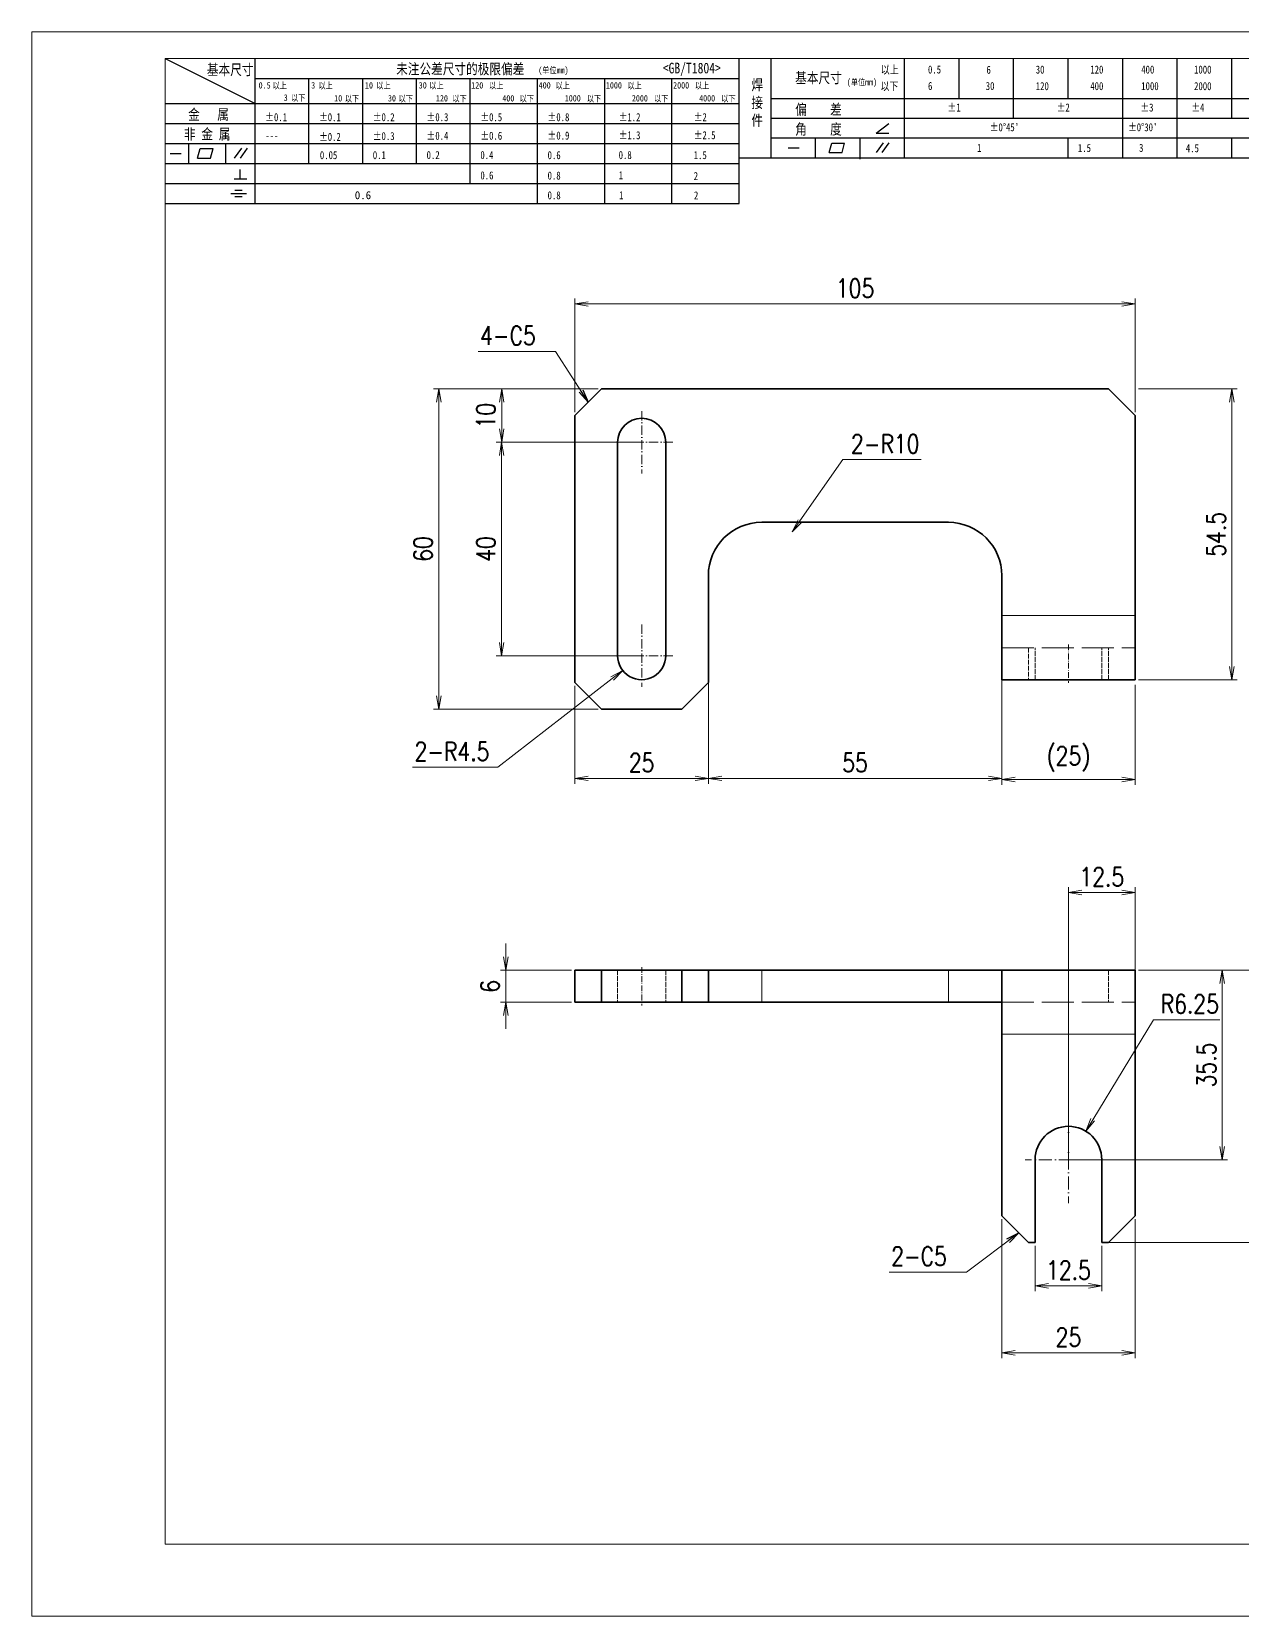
# Model space of a CAD drawing. Header units: millimetres. Extents: x -50270 to 104182, y -50696 to 36415.
# Drawn here: x -50269.9 to -50043, y 35369.6 to 35666.6 of the extents above; entities that cross this region are included whole.
import ezdxf

# ---------------------------------------------------------------- set-up
doc = ezdxf.new("R2010")
doc.units = ezdxf.units.MM
doc.header["$LTSCALE"] = 0.5
for name, pattern in [('AM_ISO02W050x2', [3.75, 3, -0.75]), ('AM_ISO08W050x2', [9, 6, -0.75, 1.5, -0.75]), ('DASHDOT', [18.5, 12, -3, 0.5, -3]), ('DASHED', [15, 12, -3])]:
    doc.linetypes.add(name, pattern=pattern)
for name, color, linetype, lineweight in [('中心线', 2, 'AM_ISO08W050x2', 18), ('图框', 7, 'Continuous', 18), ('标注线', 3, 'Continuous', 18), ('粗实线', 7, 'Continuous', 35), ('虚线', 1, 'AM_ISO02W050x2', 18)]:
    doc.layers.add(name, color=color, linetype=linetype, lineweight=lineweight)
doc.layers.add('图\\M+19E79\\M+195B6\\M+18E9A', color=7, linetype='Continuous')
doc.layers.add('打印', color=7, linetype='Continuous', lineweight=15, plot=False)
doc.layers.add('打印-禁用', color=7, linetype='Continuous', lineweight=15, plot=False)
doc.styles.add('DIM', font='romans.shx', dxfattribs={"width": 0.8, "bigfont": 'bigfont.shx'})
doc.styles.add('国标', font='simfang.ttf', dxfattribs={"width": 0.8})
doc.dimstyles.new('DEH 1-1', dxfattribs={"dimtxt": 3.5, "dimasz": 2.5, "dimexe": 1, "dimexo": 0.625, "dimgap": 1.2, "dimtad": 1, "dimtoh": 1, "dimdsep": 46, "dimtxsty": 'DIM', "dimblk": 'OPEN', "dimcen": 0, "dimclrd": 8, "dimclre": 8, "dimclrt": 2, "dimazin": 2, "dimtfac": 0.5, "dimtmove": 0, "dimatfit": 3, "dimldrblk": 'OPEN', "dimfxl": 0, "dimtolj": 2, "dimlwd": 18, "dimlwe": 18, "dimarcsym": 0})
doc.dimstyles.new('DEH 1-1$0', dxfattribs={"dimtxt": 3.5, "dimasz": 2.5, "dimexe": 1, "dimexo": 0.625, "dimgap": 1.2, "dimtad": 1, "dimzin": 9, "dimdsep": 46, "dimtxsty": 'DIM', "dimblk": 'OPEN', "dimcen": 0, "dimclrd": 8, "dimclre": 8, "dimclrt": 2, "dimazin": 2, "dimtfac": 0.5, "dimtmove": 0, "dimatfit": 3, "dimldrblk": 'OPEN', "dimfxl": 0, "dimtolj": 2, "dimlwd": 18, "dimlwe": 18, "dimarcsym": 0})
doc.dimstyles.new('DEH 1-1$4', dxfattribs={"dimtxt": 3.5, "dimasz": 2.5, "dimexe": 1, "dimexo": 0.625, "dimgap": 1.2, "dimtad": 1, "dimtoh": 1, "dimdsep": 46, "dimtxsty": 'DIM', "dimblk": 'OPEN', "dimcen": 0, "dimclrd": 8, "dimclre": 8, "dimclrt": 2, "dimazin": 2, "dimtfac": 0.5, "dimtofl": 0, "dimtmove": 0, "dimatfit": 3, "dimldrblk": 'OPEN', "dimfxl": 0, "dimtolj": 2, "dimlwd": 18, "dimlwe": 18, "dimarcsym": 0})

# ---------------------------------------------------------------- blocks, each defined once
blk = doc.blocks.new('GZDEH零件A3图框V01版')
at = {"layer": '图\\M+19E79\\M+195B6\\M+18E9A', "color": 9}
for p, q in [((2882.49, -1554.46), (2899.37, -1562.92)), ((2899.37, -1581.67), (2899.37, -1554.46)), ((2990.09, -1581.67), (2990.09, -1554.46)), ((2996.09, -1573.08), (2996.09, -1554.46)), ((3021.09, -1561.98), (3021.09, -1554.46)), ((3031.31, -1561.98), (3031.31, -1554.46)), ((3041.53, -1561.98), (3041.53, -1554.46)), ((3051.75, -1561.98), (3051.75, -1554.46)), ((3061.98, -1561.98), (3061.98, -1554.46)), ((3072.2, -1561.98), (3072.2, -1554.46)), ((3082.42, -1561.98), (3082.42, -1554.46)), ((2899.37, -1558.24), (2990.09, -1558.24)), ((2909.45, -1574.17), (2909.45, -1558.24)), ((2919.53, -1574.17), (2919.53, -1558.24)), ((2929.61, -1574.17), (2929.61, -1558.24)), ((2939.69, -1577.92), (2939.69, -1558.24)), ((2952.29, -1581.67), (2952.29, -1558.24)), ((2964.89, -1581.67), (2964.89, -1558.24)), ((2977.49, -1581.67), (2977.49, -1558.24)), ((2996.09, -1561.98), (3113.09, -1561.98)), ((3021.09, -1573.08), (3021.09, -1561.98)), ((3041.53, -1565.68), (3041.53, -1561.98)), ((3061.98, -1573.08), (3061.98, -1561.98)), ((3072.2, -1573.08), (3072.2, -1561.98)), ((3082.42, -1565.68), (3082.42, -1561.98)), ((2882.49, -1562.92), (2990.09, -1562.92)), ((2882.49, -1566.67), (2990.09, -1566.67)), ((2996.09, -1565.68), (3113.09, -1565.68)), ((3015.75, -1568.51), (3018.15, -1566.66)), ((2882.49, -1570.42), (2990.09, -1570.42)), ((2886.92, -1574.12), (2886.92, -1570.42)), ((2893.91, -1574.12), (2893.91, -1570.42)), ((2996.09, -1569.38), (3113.09, -1569.38)), ((3004.42, -1573.08), (3004.42, -1569.38)), ((3006.97, -1572.12), (3007.45, -1570.33)), ((3007.45, -1570.33), (3009.86, -1570.33)), ((3009.39, -1572.12), (3009.86, -1570.33)), ((3012.75, -1573.08), (3012.75, -1569.38)), ((3015.75, -1568.51), (3018.15, -1568.51)), ((3015.81, -1572.12), (3017.15, -1570.26)), ((3016.89, -1572.12), (3018.23, -1570.26)), ((3051.75, -1573.08), (3051.75, -1569.38)), ((3082.42, -1573.08), (3082.42, -1569.48)), ((2883.43, -1572.27), (2885.49, -1572.27)), ((2888.59, -1573.16), (2889.07, -1571.37)), ((2888.59, -1573.16), (2891, -1573.16)), ((2889.07, -1571.37), (2891.48, -1571.37)), ((2891, -1573.16), (2891.48, -1571.37)), ((2895.52, -1573.16), (2896.85, -1571.3)), ((2896.6, -1573.16), (2897.94, -1571.3)), ((2990.09, -1573.08), (3113.09, -1573.08)), ((2999.26, -1571.23), (3001.32, -1571.23)), ((3006.97, -1572.12), (3009.39, -1572.12)), ((3012.75, -1573.33), (3012.75, -1573.08)), ((2882.49, -1574.17), (2990.09, -1574.17)), ((2895.42, -1577.05), (2897.81, -1577.05)), ((2896.58, -1577.05), (2896.58, -1575.28)), ((2882.49, -1577.92), (2990.09, -1577.92)), ((2894.79, -1579.77), (2897.77, -1579.77)), ((2895.57, -1579.17), (2896.92, -1579.17)), ((2882.49, -1581.67), (2990.09, -1581.67)), ((2895.57, -1580.37), (2896.93, -1580.37))]:
    blk.add_line(p, q, dxfattribs=at)
at = {"layer": '图框', "linetype": 'Continuous'}
for p, q in [((2882.49, -1554.46), (2882.49, -1832.96)), ((3272.49, -1554.46), (2882.49, -1554.46)), ((2882.49, -1832.96), (3272.49, -1832.96))]:
    blk.add_line(p, q, dxfattribs=at)
at = {"layer": '打印-禁用', "linetype": 'Continuous'}
for p, q in [((2857.49, -1549.46), (2857.49, -1846.46)), ((3277.49, -1549.46), (2857.49, -1549.46)), ((2857.49, -1846.46), (3277.49, -1846.46))]:
    blk.add_line(p, q, dxfattribs=at)
at = {"layer": '图\\M+19E79\\M+195B6\\M+18E9A', "color": 9, "style": '国标', "width": 0.8}
for s, height, p in [('基本尺寸', 2, (2890.33, -1557.58)), ('未注公差尺寸的极限偏差', 2, (2925.81, -1557.44)), ('<GB/T1804>', 2, (2975.78, -1557.27)), ('以上', 1.5, (3016.64, -1557.33)), ('0.5', 1.5, (3025.49, -1557.3)), ('6', 1.5, (3036.45, -1557.34)), ('30', 1.5, (3045.69, -1557.31)), ('120', 1.5, (3055.91, -1557.31)), ('400', 1.5, (3065.46, -1557.31)), ('1000', 1.5, (3075.36, -1557.31)), ('30', 1.2, (2930.04, -1560.11)), ('基本尺寸', 2, (3000.6, -1559.1)), ('以下', 1.5, (3016.58, -1560.43)), ('6', 1.5, (3025.49, -1560.38)), ('30', 1.5, (3036.31, -1560.39)), ('120', 1.5, (3045.69, -1560.41)), ('400', 1.5, (3055.91, -1560.41)), ('1000', 1.5, (3065.46, -1560.41)), ('2000', 1.5, (3075.36, -1560.41)), ('金   属', 2, (2886.82, -1565.98)), ('±0.1', 1.5, (2901.27, -1566.23)), ('±0.1', 1.5, (2911.35, -1566.23)), ('±0.2', 1.5, (2921.43, -1566.23)), ('±0.3', 1.5, (2931.51, -1566.23)), ('±0.5', 1.5, (2941.59, -1566.23)), ('±0.8', 1.5, (2954.19, -1566.23)), ('±1.2', 1.5, (2967.51, -1566.23)), ('±2', 1.5, (2981.58, -1566.23)), ('偏    差', 2, (3000.6, -1565.04)), ('±1', 1.5, (3029.16, -1564.42)), ('±2', 1.5, (3049.61, -1564.42)), ('±3', 1.5, (3065.3, -1564.42)), ('±4', 1.5, (3074.85, -1564.42)), ('非 金 属', 2, (2886.02, -1569.65)), ('±0.3', 1.5, (2921.43, -1569.77)), ('±0.4', 1.5, (2931.51, -1569.71)), ('±0.6', 1.5, (2941.59, -1569.71)), ('±0.9', 1.5, (2954.19, -1569.68)), ('±1.3', 1.5, (2967.51, -1569.62)), ('±2.5', 1.5, (2981.58, -1569.61)), ('角    度', 2, (3000.6, -1568.74)), ("±0%%D45'", 1.5, (3037.06, -1568.12)), ("±0%%D30'", 1.5, (3062.98, -1568.12)), ('---', 1.5, (2901.27, -1569.65)), ('±0.2', 1.5, (2911.35, -1569.92)), ('1', 1.5, (3034.69, -1571.98)), ('1.5', 1.5, (3053.59, -1572.01)), ('3', 1.5, (3065.05, -1571.98)), ('4.5', 1.5, (3073.82, -1572.05)), ('0.1', 1.5, (2921.43, -1573.34)), ('0.2', 1.5, (2931.51, -1573.33)), ('0.4', 1.5, (2941.59, -1573.33)), ('0.6', 1.5, (2954.19, -1573.35)), ('0.8', 1.5, (2967.51, -1573.33)), ('1.5', 1.5, (2981.58, -1573.34)), ('0.6', 1.5, (2941.59, -1577.14)), ('0.8', 1.5, (2954.19, -1577.17)), ('1', 1.5, (2967.51, -1577.12)), ('2', 1.5, (2981.58, -1577.26)), ('0.8', 1.5, (2954.19, -1580.87)), ('1', 1.5, (2967.59, -1580.86)), ('2', 1.5, (2981.62, -1580.89))]:
    blk.add_text(s, height=height, dxfattribs=at).set_placement(p)
at = {"layer": '图\\M+19E79\\M+195B6\\M+18E9A', "color": 9, "lineweight": 15, "style": '国标', "width": 0.8}
for s, p in [('(单位mm)', (2952.44, -1557.27)), ('0.5', (2900.03, -1560.11)), ('以上', (2902.64, -1560.16)), ('3', (2909.88, -1560.11)), ('以上', (2911.25, -1560.16)), ('10', (2919.96, -1560.11)), ('以上', (2922.09, -1560.16)), ('以上', (2932.02, -1560.16)), ('120', (2939.88, -1560.11)), ('以上', (2943.21, -1560.16)), ('400', (2952.52, -1560.11)), ('以上', (2955.68, -1560.16)), ('1000', (2965.12, -1560.11)), ('以上', (2969.16, -1560.16)), ('2000', (2977.72, -1560.11)), ('以上', (2981.8, -1560.16)), ('(单位mm)', (3010.27, -1559.51)), ('3', (2904.73, -1562.41)), ('以下', (2906.1, -1562.46)), ('10', (2914.19, -1562.54)), ('以下', (2916.18, -1562.59)), ('30', (2924.27, -1562.54)), ('以下', (2926.26, -1562.59)), ('120', (2933.26, -1562.54)), ('以下', (2936.34, -1562.59)), ('400', (2945.7, -1562.54)), ('以下', (2948.94, -1562.59)), ('1000', (2957.41, -1562.54)), ('以下', (2961.54, -1562.59)), ('2000', (2969.99, -1562.54)), ('以下', (2974.14, -1562.59)), ('4000', (2982.59, -1562.54)), ('以下', (2986.74, -1562.59))]:
    blk.add_text(s, height=1.2, dxfattribs=at).set_placement(p)
at = {"layer": '图\\M+19E79\\M+195B6\\M+18E9A', "color": 9, "lineweight": 13, "style": '国标'}
blk.add_text('0.6', height=1.5, dxfattribs=at).set_placement((2918.05, -1580.85))
at = {"layer": '图\\M+19E79\\M+195B6\\M+18E9A', "color": 9, "insert": (2992.39, -1558.41), "char_height": 2, "width": 3.1877, "attachment_point": 1, "style": '国标'}
blk.add_mtext('焊\\P接\\P件', dxfattribs=at)
at = {"layer": '图\\M+19E79\\M+195B6\\M+18E9A', "color": 9, "insert": (2911.51, -1573.37), "char_height": 1.5, "attachment_point": 7, "style": '国标'}
blk.add_mtext_dynamic_manual_height_columns('0.05', width=5.1982, gutter_width=12.5, heights=[0], dxfattribs=at)
blk = doc.blocks.new('DEH A3')
at = {"layer": '图框'}
blk.add_blockref('GZDEH零件A3图框V01版', (-2857.49, 1846.46), dxfattribs=at)
blk = doc.blocks.new('_Open')
at = {"color": 0, "linetype": 'ByBlock', "lineweight": -2}
for p, q in [((-1, 0.17), (0, 0)), ((-1, -0.17), (0, 0)), ((0, 0), (-1, 0))]:
    blk.add_line(p, q, dxfattribs=at)
blk = doc.blocks.new('*D124')
at = {"layer": 'Defpoints', "color": 0, "transparency": 16777216}
for p in [(-50063.1, 35615.59), (-50168.1, 35594.67), (-50063.1, 35594.67)]:
    blk.add_point(p, dxfattribs=at)
at = {"layer": '标注线', "color": 8, "lineweight": 18, "transparency": 16777216}
for p, q in [((-50168.1, 35595.3), (-50168.1, 35616.59)), ((-50063.1, 35595.3), (-50063.1, 35616.59)), ((-50165.6, 35615.59), (-50065.6, 35615.59))]:
    blk.add_line(p, q, dxfattribs=at)
at = {"layer": '标注线', "color": 8, "lineweight": 18, "transparency": 16777216, "xscale": 2.5, "yscale": 2.5, "zscale": 2.5, "rotation": 180}
blk.add_blockref('_Open', (-50168.1, 35615.59), dxfattribs=at)
at = {"layer": '标注线', "color": 8, "lineweight": 18, "transparency": 16777216, "xscale": 2.5, "yscale": 2.5, "zscale": 2.5}
blk.add_blockref('_Open', (-50063.1, 35615.59), dxfattribs=at)
at = {"layer": '标注线', "color": 2, "transparency": 16777216, "insert": (-50115.6, 35618.54), "char_height": 3.5, "attachment_point": 5, "style": 'DIM'}
blk.add_mtext('\\A2;105', dxfattribs=at)
blk = doc.blocks.new('*D125')
at = {"layer": 'Defpoints', "color": 0, "transparency": 16777216}
for p in [(-50163.1, 35599.67), (-50193.62, 35539.67), (-50163.1, 35539.67)]:
    blk.add_point(p, dxfattribs=at)
at = {"layer": '标注线', "color": 8, "lineweight": 18, "transparency": 16777216}
for p, q in [((-50163.73, 35599.67), (-50194.62, 35599.67)), ((-50193.62, 35597.17), (-50193.62, 35542.17)), ((-50163.73, 35539.67), (-50194.62, 35539.67))]:
    blk.add_line(p, q, dxfattribs=at)
at = {"layer": '标注线', "color": 8, "lineweight": 18, "transparency": 16777216, "xscale": 2.5, "yscale": 2.5, "zscale": 2.5}
for p, rotation in [((-50193.62, 35599.67), 90), ((-50193.62, 35539.67), 270)]:
    blk.add_blockref('_Open', p, dxfattribs=dict(at, rotation=rotation))
at = {"layer": '标注线', "color": 2, "transparency": 16777216, "insert": (-50196.57, 35569.67), "char_height": 3.5, "attachment_point": 5, "rotation": 90, "style": 'DIM'}
blk.add_mtext('\\A2;60', dxfattribs=at)
blk = doc.blocks.new('*D126')
at = {"layer": 'Defpoints', "color": 0, "transparency": 16777216}
for p in [(-50163.1, 35599.67), (-50181.84, 35589.67), (-50155.6, 35589.67)]:
    blk.add_point(p, dxfattribs=at)
at = {"layer": '标注线', "color": 8, "lineweight": 18, "transparency": 16777216}
for p, q in [((-50163.73, 35599.67), (-50182.84, 35599.67)), ((-50181.84, 35597.17), (-50181.84, 35592.17)), ((-50156.23, 35589.67), (-50182.84, 35589.67))]:
    blk.add_line(p, q, dxfattribs=at)
at = {"layer": '标注线', "color": 8, "lineweight": 18, "transparency": 16777216, "xscale": 2.5, "yscale": 2.5, "zscale": 2.5}
for p, rotation in [((-50181.84, 35599.67), 90), ((-50181.84, 35589.67), 270)]:
    blk.add_blockref('_Open', p, dxfattribs=dict(at, rotation=rotation))
at = {"layer": '标注线', "color": 2, "transparency": 16777216, "insert": (-50184.79, 35594.67), "char_height": 3.5, "attachment_point": 5, "rotation": 90, "style": 'DIM'}
blk.add_mtext('\\A2;10', dxfattribs=at)
blk = doc.blocks.new('*D127')
at = {"layer": 'Defpoints', "color": 0, "transparency": 16777216}
for p in [(-50155.6, 35589.67), (-50181.85, 35549.67), (-50155.6, 35549.67)]:
    blk.add_point(p, dxfattribs=at)
at = {"layer": '标注线', "color": 8, "lineweight": 18, "transparency": 16777216}
for p, q in [((-50156.23, 35589.67), (-50182.85, 35589.67)), ((-50181.85, 35587.17), (-50181.85, 35552.17)), ((-50156.23, 35549.67), (-50182.85, 35549.67))]:
    blk.add_line(p, q, dxfattribs=at)
at = {"layer": '标注线', "color": 8, "lineweight": 18, "transparency": 16777216, "xscale": 2.5, "yscale": 2.5, "zscale": 2.5}
for p, rotation in [((-50181.85, 35589.67), 90), ((-50181.85, 35549.67), 270)]:
    blk.add_blockref('_Open', p, dxfattribs=dict(at, rotation=rotation))
at = {"layer": '标注线', "color": 2, "transparency": 16777216, "insert": (-50184.8, 35569.67), "char_height": 3.5, "attachment_point": 5, "rotation": 90, "style": 'DIM'}
blk.add_mtext('\\A2;40', dxfattribs=at)
blk = doc.blocks.new('*D128')
at = {"layer": 'Defpoints', "color": 0, "transparency": 16777216}
for p in [(-50168.1, 35544.67), (-50143.1, 35544.67), (-50143.1, 35526.68)]:
    blk.add_point(p, dxfattribs=at)
at = {"layer": '标注线', "color": 8, "lineweight": 18, "transparency": 16777216}
for p, q in [((-50168.1, 35544.05), (-50168.1, 35525.68)), ((-50143.1, 35544.05), (-50143.1, 35525.68)), ((-50165.6, 35526.68), (-50145.6, 35526.68))]:
    blk.add_line(p, q, dxfattribs=at)
at = {"layer": '标注线', "color": 8, "lineweight": 18, "transparency": 16777216, "xscale": 2.5, "yscale": 2.5, "zscale": 2.5, "rotation": 180}
blk.add_blockref('_Open', (-50168.1, 35526.68), dxfattribs=at)
at = {"layer": '标注线', "color": 8, "lineweight": 18, "transparency": 16777216, "xscale": 2.5, "yscale": 2.5, "zscale": 2.5}
blk.add_blockref('_Open', (-50143.1, 35526.68), dxfattribs=at)
at = {"layer": '标注线', "color": 2, "transparency": 16777216, "insert": (-50155.6, 35529.63), "char_height": 3.5, "attachment_point": 5, "style": 'DIM'}
blk.add_mtext('\\A2;25', dxfattribs=at)
blk = doc.blocks.new('*D129')
at = {"layer": 'Defpoints', "color": 0, "transparency": 16777216}
for p in [(-50143.1, 35564.67), (-50088.1, 35564.67), (-50088.1, 35526.68)]:
    blk.add_point(p, dxfattribs=at)
at = {"layer": '标注线', "color": 8, "lineweight": 18, "transparency": 16777216}
for p, q in [((-50143.1, 35564.05), (-50143.1, 35525.68)), ((-50088.1, 35564.05), (-50088.1, 35525.68)), ((-50140.6, 35526.68), (-50090.6, 35526.68))]:
    blk.add_line(p, q, dxfattribs=at)
at = {"layer": '标注线', "color": 8, "lineweight": 18, "transparency": 16777216, "xscale": 2.5, "yscale": 2.5, "zscale": 2.5, "rotation": 180}
blk.add_blockref('_Open', (-50143.1, 35526.68), dxfattribs=at)
at = {"layer": '标注线', "color": 8, "lineweight": 18, "transparency": 16777216, "xscale": 2.5, "yscale": 2.5, "zscale": 2.5}
blk.add_blockref('_Open', (-50088.1, 35526.68), dxfattribs=at)
at = {"layer": '标注线', "color": 2, "transparency": 16777216, "insert": (-50115.6, 35529.63), "char_height": 3.5, "attachment_point": 5, "style": 'DIM'}
blk.add_mtext('\\A2;55', dxfattribs=at)
blk = doc.blocks.new('*D130')
at = {"layer": 'Defpoints', "color": 0, "transparency": 16777216}
for p in [(-50088.1, 35544.86), (-50063.1, 35544.86), (-50063.1, 35526.45)]:
    blk.add_point(p, dxfattribs=at)
at = {"layer": '标注线', "color": 8, "lineweight": 18, "transparency": 16777216}
for p, q in [((-50088.1, 35544.24), (-50088.1, 35525.45)), ((-50063.1, 35544.24), (-50063.1, 35525.45)), ((-50085.6, 35526.45), (-50065.6, 35526.45))]:
    blk.add_line(p, q, dxfattribs=at)
at = {"layer": '标注线', "color": 8, "lineweight": 18, "transparency": 16777216, "xscale": 2.5, "yscale": 2.5, "zscale": 2.5, "rotation": 180}
blk.add_blockref('_Open', (-50088.1, 35526.45), dxfattribs=at)
at = {"layer": '标注线', "color": 8, "lineweight": 18, "transparency": 16777216, "xscale": 2.5, "yscale": 2.5, "zscale": 2.5}
blk.add_blockref('_Open', (-50063.1, 35526.45), dxfattribs=at)
at = {"layer": '标注线', "color": 2, "transparency": 16777216, "insert": (-50075.6, 35530.32), "char_height": 3.5, "attachment_point": 5, "style": 'DIM'}
blk.add_mtext('\\A2;(25)', dxfattribs=at)
blk = doc.blocks.new('*D131')
at = {"layer": 'Defpoints', "color": 0, "transparency": 16777216}
for p in [(-50088.1, 35444.71), (-50063.1, 35444.71), (-50063.1, 35418.99)]:
    blk.add_point(p, dxfattribs=at)
at = {"layer": '标注线', "color": 8, "lineweight": 18, "transparency": 16777216}
for p, q in [((-50088.1, 35444.09), (-50088.1, 35417.99)), ((-50063.1, 35444.09), (-50063.1, 35417.99)), ((-50085.6, 35418.99), (-50065.6, 35418.99))]:
    blk.add_line(p, q, dxfattribs=at)
at = {"layer": '标注线', "color": 8, "lineweight": 18, "transparency": 16777216, "xscale": 2.5, "yscale": 2.5, "zscale": 2.5, "rotation": 180}
blk.add_blockref('_Open', (-50088.1, 35418.99), dxfattribs=at)
at = {"layer": '标注线', "color": 8, "lineweight": 18, "transparency": 16777216, "xscale": 2.5, "yscale": 2.5, "zscale": 2.5}
blk.add_blockref('_Open', (-50063.1, 35418.99), dxfattribs=at)
at = {"layer": '标注线', "color": 2, "transparency": 16777216, "insert": (-50075.6, 35421.94), "char_height": 3.5, "attachment_point": 5, "style": 'DIM'}
blk.add_mtext('\\A2;25', dxfattribs=at)
blk = doc.blocks.new('*D132')
at = {"layer": 'Defpoints', "color": 0, "transparency": 16777216}
for p in [(-50168.1, 35490.71), (-50181.07, 35484.71), (-50168.1, 35484.71)]:
    blk.add_point(p, dxfattribs=at)
at = {"layer": '标注线', "color": 8, "lineweight": 18, "transparency": 16777216}
for p, q in [((-50181.07, 35493.21), (-50181.07, 35495.71)), ((-50168.73, 35490.71), (-50182.07, 35490.71)), ((-50181.07, 35490.71), (-50181.07, 35484.71)), ((-50168.73, 35484.71), (-50182.07, 35484.71)), ((-50181.07, 35482.21), (-50181.07, 35479.71))]:
    blk.add_line(p, q, dxfattribs=at)
at = {"layer": '标注线', "color": 8, "lineweight": 18, "transparency": 16777216, "xscale": 2.5, "yscale": 2.5, "zscale": 2.5}
for p, rotation in [((-50181.07, 35490.71), 270), ((-50181.07, 35484.71), 90)]:
    blk.add_blockref('_Open', p, dxfattribs=dict(at, rotation=rotation))
at = {"layer": '标注线', "color": 2, "transparency": 16777216, "insert": (-50184.02, 35487.71), "char_height": 3.5, "attachment_point": 5, "rotation": 90, "style": 'DIM'}
blk.add_mtext('\\A2;6', dxfattribs=at)
blk = doc.blocks.new('*D133')
at = {"layer": 'Defpoints', "color": 0, "transparency": 16777216}
for p in [(-50063.1, 35490.71), (-50035.35, 35490.71), (-50068.73, 35439.71)]:
    blk.add_point(p, dxfattribs=at)
at = {"layer": '标注线', "color": 8, "lineweight": 18, "transparency": 16777216}
for p, q in [((-50062.48, 35490.71), (-50034.35, 35490.71)), ((-50035.35, 35442.21), (-50035.35, 35488.21)), ((-50068.1, 35439.71), (-50034.35, 35439.71))]:
    blk.add_line(p, q, dxfattribs=at)
at = {"layer": '标注线', "color": 8, "lineweight": 18, "transparency": 16777216, "xscale": 2.5, "yscale": 2.5, "zscale": 2.5}
for p, rotation in [((-50035.35, 35490.71), 90), ((-50035.35, 35439.71), 270)]:
    blk.add_blockref('_Open', p, dxfattribs=dict(at, rotation=rotation))
at = {"layer": '标注线', "color": 2, "transparency": 16777216, "insert": (-50038.3, 35465.21), "char_height": 3.5, "attachment_point": 5, "rotation": 90, "style": 'DIM'}
blk.add_mtext('\\A2;51', dxfattribs=at)
blk = doc.blocks.new('*D135')
at = {"layer": 'Defpoints', "color": 0, "transparency": 16777216}
for p in [(-50063.1, 35490.71), (-50046.79, 35490.71), (-50075.6, 35455.21)]:
    blk.add_point(p, dxfattribs=at)
at = {"layer": '标注线', "color": 8, "lineweight": 18, "transparency": 16777216}
for p, q in [((-50062.48, 35490.71), (-50045.79, 35490.71)), ((-50046.79, 35457.71), (-50046.79, 35488.21)), ((-50074.98, 35455.21), (-50045.79, 35455.21))]:
    blk.add_line(p, q, dxfattribs=at)
at = {"layer": '标注线', "color": 8, "lineweight": 18, "transparency": 16777216, "xscale": 2.5, "yscale": 2.5, "zscale": 2.5}
for p, rotation in [((-50046.79, 35490.71), 90), ((-50046.79, 35455.21), 270)]:
    blk.add_blockref('_Open', p, dxfattribs=dict(at, rotation=rotation))
at = {"layer": '标注线', "color": 2, "transparency": 16777216, "insert": (-50049.74, 35472.96), "char_height": 3.5, "attachment_point": 5, "rotation": 90, "style": 'DIM'}
blk.add_mtext('\\A2;35.5', dxfattribs=at)
blk = doc.blocks.new('*D136')
at = {"layer": 'Defpoints', "color": 0, "transparency": 16777216}
for p in [(-50063.1, 35505.27), (-50075.6, 35455.21), (-50063.1, 35444.71)]:
    blk.add_point(p, dxfattribs=at)
at = {"layer": '标注线', "color": 8, "lineweight": 18, "transparency": 16777216}
for p, q in [((-50075.6, 35455.84), (-50075.6, 35506.27)), ((-50073.1, 35505.27), (-50065.6, 35505.27)), ((-50063.1, 35445.34), (-50063.1, 35506.27))]:
    blk.add_line(p, q, dxfattribs=at)
at = {"layer": '标注线', "color": 8, "lineweight": 18, "transparency": 16777216, "xscale": 2.5, "yscale": 2.5, "zscale": 2.5, "rotation": 180}
blk.add_blockref('_Open', (-50075.6, 35505.27), dxfattribs=at)
at = {"layer": '标注线', "color": 8, "lineweight": 18, "transparency": 16777216, "xscale": 2.5, "yscale": 2.5, "zscale": 2.5}
blk.add_blockref('_Open', (-50063.1, 35505.27), dxfattribs=at)
at = {"layer": '标注线', "color": 2, "transparency": 16777216, "insert": (-50069.35, 35508.22), "char_height": 3.5, "attachment_point": 5, "style": 'DIM'}
blk.add_mtext('\\A2;12.5', dxfattribs=at)
blk = doc.blocks.new('*D137')
at = {"layer": 'Defpoints', "color": 0, "transparency": 16777216}
for p in [(-50081.85, 35439.71), (-50069.35, 35439.71), (-50069.35, 35431.56)]:
    blk.add_point(p, dxfattribs=at)
at = {"layer": '标注线', "color": 8, "lineweight": 18, "transparency": 16777216}
for p, q in [((-50081.85, 35439.09), (-50081.85, 35430.56)), ((-50069.35, 35439.09), (-50069.35, 35430.56)), ((-50079.35, 35431.56), (-50071.85, 35431.56))]:
    blk.add_line(p, q, dxfattribs=at)
at = {"layer": '标注线', "color": 8, "lineweight": 18, "transparency": 16777216, "xscale": 2.5, "yscale": 2.5, "zscale": 2.5, "rotation": 180}
blk.add_blockref('_Open', (-50081.85, 35431.56), dxfattribs=at)
at = {"layer": '标注线', "color": 8, "lineweight": 18, "transparency": 16777216, "xscale": 2.5, "yscale": 2.5, "zscale": 2.5}
blk.add_blockref('_Open', (-50069.35, 35431.56), dxfattribs=at)
at = {"layer": '标注线', "color": 2, "transparency": 16777216, "insert": (-50075.6, 35434.51), "char_height": 3.5, "attachment_point": 5, "style": 'DIM'}
blk.add_mtext('\\A2;12.5', dxfattribs=at)
blk = doc.blocks.new('*D138')
at = {"layer": 'Defpoints', "color": 0, "transparency": 16777216}
for p in [(-50072.36, 35460.55), (-50075.6, 35455.21)]:
    blk.add_point(p, dxfattribs=at)
at = {"layer": '标注线', "color": 8, "lineweight": 18, "transparency": 16777216}
for p, q in [((-50059.66, 35481.44), (-50071.06, 35462.69)), ((-50047.26, 35481.44), (-50059.66, 35481.44))]:
    blk.add_line(p, q, dxfattribs=at)
at = {"layer": '标注线', "color": 8, "lineweight": 18, "transparency": 16777216, "xscale": 2.5, "yscale": 2.5, "zscale": 2.5, "rotation": 238.7149596814047}
blk.add_blockref('_Open', (-50072.36, 35460.55), dxfattribs=at)
at = {"layer": '标注线', "color": 2, "transparency": 16777216, "insert": (-50052.86, 35484.39), "char_height": 3.5, "attachment_point": 5, "style": 'DIM'}
blk.add_mtext('\\A2;R6.25', dxfattribs=at)
blk = doc.blocks.new('*D139')
at = {"layer": 'Defpoints', "color": 0, "transparency": 16777216}
for p in [(-50155.6, 35549.67), (-50159.16, 35546.92)]:
    blk.add_point(p, dxfattribs=at)
at = {"layer": '标注线', "color": 8, "lineweight": 18, "transparency": 16777216}
for p, q in [((-50182.56, 35528.79), (-50161.13, 35545.39)), ((-50198.56, 35528.79), (-50182.56, 35528.79))]:
    blk.add_line(p, q, dxfattribs=at)
at = {"layer": '标注线', "color": 8, "lineweight": 18, "transparency": 16777216, "xscale": 2.5, "yscale": 2.5, "zscale": 2.5, "rotation": 37.75885579117021}
blk.add_blockref('_Open', (-50159.16, 35546.92), dxfattribs=at)
at = {"layer": '标注线', "color": 2, "transparency": 16777216, "insert": (-50191.16, 35531.74), "char_height": 3.5, "attachment_point": 5, "style": 'DIM'}
blk.add_mtext('\\A2;{\\Fromans,bigfont|c134;2-R4.5}', dxfattribs=at)
blk = doc.blocks.new('*D140')
at = {"layer": 'Defpoints', "color": 0, "transparency": 16777216}
for p in [(-50127.37, 35572.87), (-50133.1, 35564.67)]:
    blk.add_point(p, dxfattribs=at)
at = {"layer": '标注线', "color": 8, "lineweight": 18, "transparency": 16777216}
for p, q in [((-50117.88, 35586.43), (-50125.93, 35574.92)), ((-50103.21, 35586.43), (-50117.88, 35586.43))]:
    blk.add_line(p, q, dxfattribs=at)
at = {"layer": '标注线', "color": 8, "lineweight": 18, "transparency": 16777216, "xscale": 2.5, "yscale": 2.5, "zscale": 2.5, "rotation": 235.02101643213}
blk.add_blockref('_Open', (-50127.37, 35572.87), dxfattribs=at)
at = {"layer": '标注线', "color": 2, "transparency": 16777216, "insert": (-50109.94, 35589.38), "char_height": 3.5, "attachment_point": 5, "style": 'DIM'}
blk.add_mtext('\\A2;{\\Fromans,bigfont|c134;2-R10}', dxfattribs=at)
blk = doc.blocks.new('*D155')
at = {"layer": 'Defpoints', "color": 0, "transparency": 16777216}
for p in [(-50063.1, 35599.67), (-50044.98, 35599.67), (-50063.1, 35545.17)]:
    blk.add_point(p, dxfattribs=at)
at = {"layer": '标注线', "color": 8, "lineweight": 18, "transparency": 16777216}
for p, q in [((-50062.48, 35599.67), (-50043.98, 35599.67)), ((-50044.98, 35547.67), (-50044.98, 35597.17)), ((-50062.48, 35545.17), (-50043.98, 35545.17))]:
    blk.add_line(p, q, dxfattribs=at)
at = {"layer": '标注线', "color": 8, "lineweight": 18, "transparency": 16777216, "xscale": 2.5, "yscale": 2.5, "zscale": 2.5}
for p, rotation in [((-50044.98, 35599.67), 90), ((-50044.98, 35545.17), 270)]:
    blk.add_blockref('_Open', p, dxfattribs=dict(at, rotation=rotation))
at = {"layer": '标注线', "color": 2, "transparency": 16777216, "insert": (-50047.93, 35572.42), "char_height": 3.5, "attachment_point": 5, "rotation": 90, "style": 'DIM'}
blk.add_mtext('\\A2;54.5', dxfattribs=at)

msp = doc.modelspace()

# ---------------------------------------------------------------- linework, layer by layer
at = {"lineweight": 13}
for p, q in [((-50063.101, 35557.174), (-50088.101, 35557.174)), ((-50063.101, 35478.71), (-50088.101, 35478.71))]:
    msp.add_line(p, q, dxfattribs=at)
at = {"lineweight": 13, "ltscale": 0.15}
for p, q in [((-50133.101, 35490.71), (-50133.101, 35484.71)), ((-50098.101, 35490.71), (-50098.101, 35484.71))]:
    msp.add_line(p, q, dxfattribs=at)
at = {"layer": '中心线', "linetype": 'DASHDOT', "lineweight": 13, "ltscale": 0.292499}
for p, q in [((-50155.601, 35595.524), (-50155.601, 35583.824)), ((-50155.601, 35555.524), (-50155.601, 35543.824))]:
    msp.add_line(p, q, dxfattribs=at)
at = {"layer": '中心线', "linetype": 'DASHDOT', "lineweight": 13, "ltscale": 0.292505}
for p, q in [((-50149.751, 35589.674), (-50161.451, 35589.674)), ((-50149.751, 35549.674), (-50161.451, 35549.674))]:
    msp.add_line(p, q, dxfattribs=at)
at = {"layer": '中心线', "linetype": 'DASHDOT', "lineweight": 13, "ltscale": 0.180014}
msp.add_line((-50075.601, 35551.774), (-50075.601, 35544.574), dxfattribs=at)
at = {"layer": '中心线', "linetype": 'DASHDOT', "lineweight": 13, "ltscale": 0.180016}
msp.add_line((-50155.601, 35491.31), (-50155.601, 35484.11), dxfattribs=at)
at = {"layer": '中心线', "linetype": 'DASHDOT', "lineweight": 13, "ltscale": 0.40625}
for p, q in [((-50075.601, 35463.337), (-50075.601, 35447.087)), ((-50067.476, 35455.212), (-50083.726, 35455.212))]:
    msp.add_line(p, q, dxfattribs=at)
at = {"layer": '打印'}
msp.add_lwpolyline([(-50269.933, 35666.626), (-49849.933, 35666.626), (-49849.933, 35369.626), (-50269.933, 35369.626)], close=True, dxfattribs=at)
at = {"layer": '粗实线', "lineweight": 35, "ltscale": 0.176777}
for p, q in [((-50168.101, 35594.674), (-50163.101, 35599.674)), ((-50068.101, 35599.674), (-50063.101, 35594.674)), ((-50168.101, 35544.674), (-50163.101, 35539.674)), ((-50148.101, 35539.674), (-50143.101, 35544.674)), ((-50083.101, 35439.71), (-50088.101, 35444.71)), ((-50063.101, 35444.71), (-50068.101, 35439.71))]:
    msp.add_line(p, q, dxfattribs=at)
at = {"layer": '粗实线', "lineweight": 35}
for p, q in [((-50068.101, 35599.674), (-50163.101, 35599.674)), ((-50168.101, 35544.674), (-50168.101, 35594.674)), ((-50063.101, 35557.174), (-50063.101, 35594.674)), ((-50160.101, 35589.674), (-50160.101, 35549.674)), ((-50151.101, 35549.674), (-50151.101, 35589.674)), ((-50133.101, 35574.674), (-50098.101, 35574.674)), ((-50143.101, 35564.674), (-50143.101, 35544.674)), ((-50063.101, 35545.174), (-50088.101, 35545.174)), ((-50133.101, 35490.71), (-50098.101, 35490.71)), ((-50063.101, 35490.71), (-50088.101, 35490.71)), ((-50133.101, 35484.71), (-50098.101, 35484.71)), ((-50088.101, 35478.71), (-50088.101, 35444.71)), ((-50063.101, 35444.71), (-50063.101, 35478.71))]:
    msp.add_line(p, q, dxfattribs=at)
at = {"layer": '粗实线', "lineweight": 35, "ltscale": 0.1875}
msp.add_line((-50088.101, 35557.174), (-50088.101, 35564.674), dxfattribs=at)
at = {"layer": '粗实线', "lineweight": 35, "ltscale": 0.3}
for p, q in [((-50088.101, 35557.174), (-50088.101, 35545.174)), ((-50063.101, 35545.174), (-50063.101, 35557.174)), ((-50088.101, 35490.71), (-50088.101, 35478.71)), ((-50063.101, 35478.71), (-50063.101, 35490.71))]:
    msp.add_line(p, q, dxfattribs=at)
at = {"layer": '粗实线', "lineweight": 35, "ltscale": 0.375}
for p, q in [((-50148.101, 35539.674), (-50163.101, 35539.674)), ((-50148.101, 35490.71), (-50163.101, 35490.71)), ((-50148.101, 35484.71), (-50163.101, 35484.71))]:
    msp.add_line(p, q, dxfattribs=at)
at = {"layer": '粗实线', "lineweight": 35, "ltscale": 0.125}
for p, q in [((-50168.101, 35490.71), (-50163.101, 35490.71)), ((-50148.101, 35490.71), (-50143.101, 35490.71)), ((-50168.101, 35484.71), (-50163.101, 35484.71)), ((-50148.101, 35484.71), (-50143.101, 35484.71))]:
    msp.add_line(p, q, dxfattribs=at)
at = {"layer": '粗实线', "lineweight": 35, "ltscale": 0.15}
for p, q in [((-50168.101, 35490.71), (-50168.101, 35484.71)), ((-50163.101, 35490.71), (-50163.101, 35484.71)), ((-50148.101, 35484.71), (-50148.101, 35490.71)), ((-50143.101, 35484.71), (-50143.101, 35490.71))]:
    msp.add_line(p, q, dxfattribs=at)
at = {"layer": '粗实线', "lineweight": 35, "ltscale": 0.25}
for p, q in [((-50133.101, 35490.71), (-50143.101, 35490.71)), ((-50088.101, 35490.71), (-50098.101, 35490.71)), ((-50143.101, 35484.71), (-50133.101, 35484.71)), ((-50098.101, 35484.71), (-50088.101, 35484.71))]:
    msp.add_line(p, q, dxfattribs=at)
at = {"layer": '粗实线', "lineweight": 35, "ltscale": 0.387544}
for p, q in [((-50081.851, 35439.71), (-50081.851, 35455.212)), ((-50069.351, 35455.212), (-50069.351, 35439.71))]:
    msp.add_line(p, q, dxfattribs=at)
at = {"layer": '粗实线', "lineweight": 35, "ltscale": 0.03125}
for p, q in [((-50083.101, 35439.71), (-50081.851, 35439.71)), ((-50069.351, 35439.71), (-50068.101, 35439.71))]:
    msp.add_line(p, q, dxfattribs=at)
at = {"layer": '粗实线', "lineweight": 35}
for centre, radius, start, end in [((-50155.601, 35589.674), 4.5, 0, 179.99999), ((-50133.101, 35564.674), 10, 90, 179.99999), ((-50098.101, 35564.674), 10, 0, 90), ((-50155.601, 35549.674), 4.5, 179.99999, 0), ((-50075.601, 35455.212), 6.25, 0, 179.99999)]:
    msp.add_arc(centre, radius, start, end, dxfattribs=at)
at = {"layer": '虚线', "linetype": 'DASHED', "lineweight": 13}
for p, q in [((-50088.101, 35557.174), (-50063.101, 35557.174)), ((-50088.101, 35551.174), (-50063.101, 35551.174)), ((-50088.101, 35484.71), (-50063.101, 35484.71)), ((-50088.101, 35478.71), (-50063.101, 35478.71))]:
    msp.add_line(p, q, dxfattribs=at)
at = {"layer": '虚线', "linetype": 'DASHED', "lineweight": 13, "ltscale": 0.15}
for p, q in [((-50083.101, 35551.174), (-50083.101, 35545.174)), ((-50081.851, 35545.174), (-50081.851, 35551.174)), ((-50069.351, 35545.174), (-50069.351, 35551.174)), ((-50068.101, 35545.174), (-50068.101, 35551.174)), ((-50163.101, 35490.71), (-50163.101, 35484.71)), ((-50160.101, 35490.71), (-50160.101, 35484.71)), ((-50151.101, 35490.71), (-50151.101, 35484.71)), ((-50068.101, 35490.71), (-50068.101, 35484.71))]:
    msp.add_line(p, q, dxfattribs=at)

# ---------------------------------------------------------------- block references
at = {"layer": '图框'}
msp.add_blockref('DEH A3', (-50269.933, 35369.626), dxfattribs=at)

# ---------------------------------------------------------------- texts
at = {"layer": '标注线', "color": 2, "char_height": 3.5, "width": 10.33083, "attachment_point": 9, "style": 'DIM'}
for s, insert in [('\\A2;4-C5', (-50175.451, 35607.91)), ('\\A2;2-C5', (-50098.4, 35435.346))]:
    msp.add_mtext(s, dxfattribs=dict(at, insert=insert))

# ---------------------------------------------------------------- dimensions: what is measured, and where the dimension line sits
at = {"layer": '标注线'}
for base, p1, p2, picture, middle in [((-50063.101, 35615.594), (-50168.101, 35594.674), (-50063.101, 35594.674), '*D124', (-50115.601, 35618.544)), ((-50088.101, 35526.675), (-50143.101, 35564.674), (-50088.101, 35564.674), '*D129', (-50115.601, 35529.625)), ((-50143.101, 35526.675), (-50168.101, 35544.674), (-50143.101, 35544.674), '*D128', (-50155.601, 35529.625)), ((-50063.101, 35505.268), (-50075.601, 35455.212), (-50063.101, 35444.71), '*D136', (-50069.351, 35508.218)), ((-50063.101, 35418.995), (-50088.101, 35444.71), (-50063.101, 35444.71), '*D131', (-50075.601, 35421.945)), ((-50069.351, 35431.557), (-50081.851, 35439.71), (-50069.351, 35439.71), '*D137', (-50075.601, 35434.507))]:
    dim = msp.add_linear_dim(base=base, p1=p1, p2=p2, dimstyle='DEH 1-1$0', dxfattribs=at)
    dim.commit()
    dim.dimension.update_dxf_attribs({"geometry": picture, "text_midpoint": middle})
for base, p1, p2, picture, middle in [((-50193.616, 35539.674), (-50163.101, 35599.674), (-50163.101, 35539.674), '*D125', (-50196.566, 35569.674)), ((-50181.84, 35589.674), (-50163.101, 35599.674), (-50155.601, 35589.674), '*D126', (-50184.79, 35594.674)), ((-50044.982, 35599.674), (-50063.101, 35545.174), (-50063.101, 35599.674), '*D155', (-50047.932, 35572.424)), ((-50181.846, 35549.674), (-50155.601, 35589.674), (-50155.601, 35549.674), '*D127', (-50184.796, 35569.674)), ((-50181.067, 35484.71), (-50168.101, 35490.71), (-50168.101, 35484.71), '*D132', (-50184.017, 35487.71)), ((-50046.79, 35490.71), (-50075.601, 35455.212), (-50063.101, 35490.71), '*D135', (-50049.74, 35472.961)), ((-50035.353, 35490.71), (-50068.726, 35439.71), (-50063.101, 35490.71), '*D133', (-50038.303, 35465.21))]:
    dim = msp.add_linear_dim(base=base, p1=p1, p2=p2, angle=90, dimstyle='DEH 1-1$0', dxfattribs=at)
    dim.commit()
    dim.dimension.update_dxf_attribs({"geometry": picture, "text_midpoint": middle})
for center, mpoint, picture, middle in [((-50133.101, 35564.674), (-50127.368, 35572.868), '*D140', (-50109.943, 35586.434)), ((-50155.601, 35549.674), (-50159.158, 35546.918), '*D139', (-50191.161, 35528.792))]:
    dim = msp.add_radius_dim(center=center, mpoint=mpoint, text='{\\Fromans,bigfont|c134;2-<>}', dimstyle='DEH 1-1$4', dxfattribs=at)
    dim.commit()
    dim.dimension.update_dxf_attribs({"geometry": picture, "text_midpoint": middle, "dimtype": 164})
dim = msp.add_linear_dim(base=(-50063.101, 35526.452), p1=(-50088.101, 35544.862), p2=(-50063.101, 35544.862), dimstyle='DEH 1-1$0', override={"dimpost": '(<>)'}, dxfattribs=at)
dim.commit()
dim.dimension.update_dxf_attribs({"geometry": '*D130', "text_midpoint": (-50075.601, 35530.319)})
dim = msp.add_radius_dim(center=(-50075.601, 35455.212), mpoint=(-50072.355, 35460.553), dimstyle='DEH 1-1$4', dxfattribs=at)
dim.commit()
dim.dimension.update_dxf_attribs({"geometry": '*D138', "text_midpoint": (-50052.864, 35481.439), "dimtype": 164})

# ---------------------------------------------------------------- leaders
at = {"layer": '标注线', "annotation_type": 0, "has_hookline": 1, "hookline_direction": 1, "text_width": 10.8}
for points in [[(-50165.601, 35597.174), (-50171.751, 35606.71), (-50174.251, 35606.71)], [(-50084.909, 35441.518), (-50094.7, 35434.146), (-50097.2, 35434.146)]]:
    msp.add_leader(points, dimstyle='DEH 1-1', override={"dimgap": 1.2, "dimtad": 1}, dxfattribs=at)

doc.saveas('drawing.dxf')
